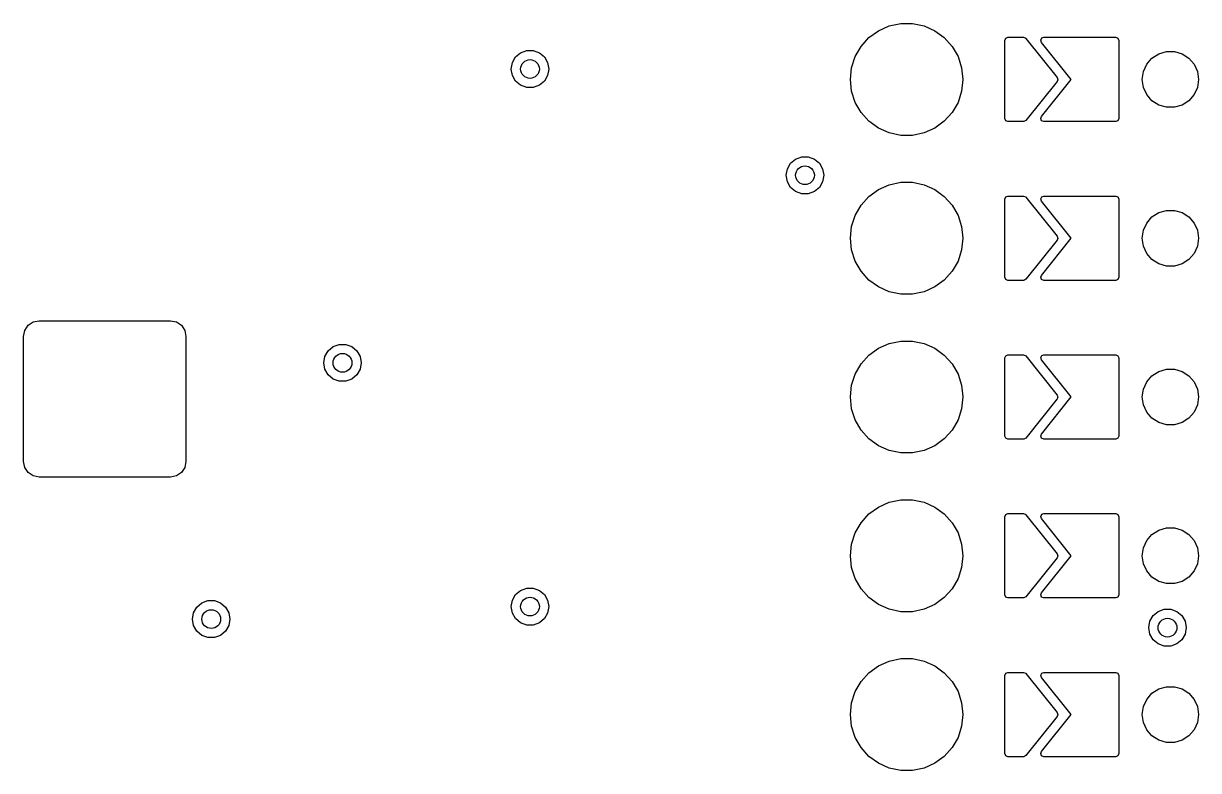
# Model space of a CAD drawing. Extents: x 2.57 to 8.57, y -5.78 to -1.88.
# Drawn here: x 7.119 to 7.859, y -3.251 to -2.781 of the extents above; entities that cross this region are included whole.
import ezdxf

# ---------------------------------------------------------------- set-up
doc = ezdxf.new("R2010")
doc.units = 0
doc.header["$MEASUREMENT"] = 0
doc.layers.add('BLACK', color=7, linetype='CONTINUOUS')

msp = doc.modelspace()

# ---------------------------------------------------------------- linework, layer by layer
at = {"layer": 'BLACK', "linetype": 'CONTINUOUS'}
for p, q in [((7.65787, -2.78557), (7.66464, -2.78256)), ((7.66464, -2.78256), (7.67189, -2.78101)), ((7.67189, -2.78101), (7.67929, -2.78101)), ((7.67929, -2.78101), (7.68654, -2.78256)), ((7.68654, -2.78256), (7.69331, -2.78557)), ((7.64692, -2.79543), (7.65188, -2.78992)), ((7.65188, -2.78992), (7.65787, -2.78557)), ((7.69331, -2.78557), (7.6993, -2.78992)), ((7.6993, -2.78992), (7.70426, -2.79543)), ((7.7374, -2.79165), (7.73798, -2.79026)), ((7.73798, -2.79026), (7.73937, -2.78968)), ((7.73937, -2.78968), (7.74921, -2.78968)), ((7.74921, -2.78968), (7.7506, -2.79026)), ((7.7506, -2.79026), (7.75075, -2.79042)), ((7.76005, -2.79143), (7.76078, -2.79011)), ((7.76078, -2.79011), (7.76201, -2.78968)), ((7.76201, -2.78968), (7.80728, -2.78968)), ((7.80728, -2.78968), (7.80868, -2.79026)), ((7.80868, -2.79026), (7.80925, -2.79165)), ((7.64322, -2.80184), (7.64692, -2.79543)), ((7.70426, -2.79543), (7.70796, -2.80184)), ((7.7374, -2.84086), (7.7374, -2.79165)), ((7.75075, -2.79042), (7.77043, -2.81502)), ((7.76047, -2.79288), (7.76005, -2.79143)), ((7.77917, -2.81625), (7.76047, -2.79288)), ((7.80925, -2.79165), (7.80925, -2.84086)), ((7.42725, -2.80564), (7.4293, -2.80209)), ((7.4293, -2.80209), (7.43244, -2.79946)), ((7.43244, -2.79946), (7.4363, -2.79805)), ((7.4363, -2.79805), (7.4404, -2.79805)), ((7.4404, -2.79805), (7.44425, -2.79946)), ((7.44425, -2.79946), (7.44739, -2.80209)), ((7.44739, -2.80209), (7.44945, -2.80564)), ((7.64093, -2.80889), (7.64322, -2.80184)), ((7.70796, -2.80184), (7.71025, -2.80889)), ((7.82683, -2.80668), (7.83013, -2.80286)), ((7.83013, -2.80286), (7.83437, -2.80014)), ((7.83437, -2.80014), (7.83921, -2.79872)), ((7.83921, -2.79872), (7.84425, -2.79872)), ((7.84425, -2.79872), (7.84909, -2.80014)), ((7.84909, -2.80014), (7.85333, -2.80286)), ((7.85333, -2.80286), (7.85664, -2.80668)), ((7.42654, -2.80968), (7.42725, -2.80564)), ((7.42725, -2.81372), (7.42654, -2.80968)), ((7.44945, -2.80564), (7.45016, -2.80968)), ((7.45016, -2.80968), (7.44945, -2.81372)), ((7.64016, -2.81625), (7.64093, -2.80889)), ((7.71025, -2.80889), (7.71102, -2.81625)), ((7.82402, -2.81625), (7.82473, -2.81126)), ((7.82473, -2.81126), (7.82683, -2.80668)), ((7.85664, -2.80668), (7.85873, -2.81126)), ((7.85873, -2.81126), (7.85945, -2.81625)), ((7.4293, -2.81728), (7.42725, -2.81372)), ((7.43244, -2.81991), (7.4293, -2.81728)), ((7.4363, -2.82132), (7.43244, -2.81991)), ((7.44425, -2.81991), (7.4404, -2.82132)), ((7.44739, -2.81728), (7.44425, -2.81991)), ((7.44945, -2.81372), (7.44739, -2.81728)), ((7.64093, -2.82362), (7.64016, -2.81625)), ((7.71102, -2.81625), (7.71025, -2.82362)), ((7.77043, -2.81748), (7.75075, -2.84209)), ((7.76047, -2.83963), (7.77917, -2.81625)), ((7.77043, -2.81502), (7.77085, -2.81647)), ((7.77085, -2.81647), (7.77043, -2.81748)), ((7.82473, -2.82125), (7.82402, -2.81625)), ((7.85945, -2.81625), (7.85873, -2.82125)), ((7.4404, -2.82132), (7.4363, -2.82132)), ((7.64322, -2.83067), (7.64093, -2.82362)), ((7.71025, -2.82362), (7.70796, -2.83067)), ((7.82683, -2.82583), (7.82473, -2.82125)), ((7.83013, -2.82964), (7.82683, -2.82583)), ((7.85664, -2.82583), (7.85333, -2.82964)), ((7.85873, -2.82125), (7.85664, -2.82583)), ((7.64692, -2.83708), (7.64322, -2.83067)), ((7.70796, -2.83067), (7.70426, -2.83708)), ((7.83437, -2.83237), (7.83013, -2.82964)), ((7.83921, -2.83379), (7.83437, -2.83237)), ((7.84425, -2.83379), (7.83921, -2.83379)), ((7.84909, -2.83237), (7.84425, -2.83379)), ((7.85333, -2.82964), (7.84909, -2.83237)), ((7.65188, -2.84259), (7.64692, -2.83708)), ((7.70426, -2.83708), (7.6993, -2.84259)), ((7.73798, -2.84225), (7.7374, -2.84086)), ((7.75075, -2.84209), (7.74943, -2.84282)), ((7.76004, -2.84086), (7.76047, -2.83963)), ((7.76062, -2.84225), (7.76004, -2.84086)), ((7.80925, -2.84086), (7.80868, -2.84225)), ((7.65787, -2.84694), (7.65188, -2.84259)), ((7.66464, -2.84995), (7.65787, -2.84694)), ((7.69331, -2.84694), (7.68654, -2.84995)), ((7.6993, -2.84259), (7.69331, -2.84694)), ((7.73937, -2.84283), (7.73798, -2.84225)), ((7.74921, -2.84283), (7.73937, -2.84283)), ((7.74943, -2.84282), (7.74921, -2.84283)), ((7.76201, -2.84283), (7.76062, -2.84225)), ((7.80728, -2.84283), (7.76201, -2.84283)), ((7.80868, -2.84225), (7.80728, -2.84283)), ((7.67189, -2.85149), (7.66464, -2.84995)), ((7.67929, -2.85149), (7.67189, -2.85149)), ((7.68654, -2.84995), (7.67929, -2.85149)), ((7.60048, -2.87257), (7.60253, -2.86902)), ((7.60253, -2.86902), (7.60567, -2.86638)), ((7.60567, -2.86638), (7.60952, -2.86498)), ((7.60952, -2.86498), (7.61363, -2.86498)), ((7.61363, -2.86498), (7.61748, -2.86638)), ((7.61748, -2.86638), (7.62062, -2.86902)), ((7.62062, -2.86902), (7.62267, -2.87257)), ((7.59976, -2.87661), (7.60048, -2.87257)), ((7.60048, -2.88065), (7.59976, -2.87661)), ((7.62267, -2.87257), (7.62339, -2.87661)), ((7.62339, -2.87661), (7.62267, -2.88065)), ((7.60253, -2.88421), (7.60048, -2.88065)), ((7.60567, -2.88684), (7.60253, -2.88421)), ((7.62062, -2.88421), (7.61748, -2.88684)), ((7.62267, -2.88065), (7.62062, -2.88421)), ((7.65188, -2.88992), (7.65787, -2.88557)), ((7.65787, -2.88557), (7.66464, -2.88256)), ((7.66464, -2.88256), (7.67189, -2.88101)), ((7.67189, -2.88101), (7.67929, -2.88101)), ((7.67929, -2.88101), (7.68654, -2.88256)), ((7.68654, -2.88256), (7.69331, -2.88557)), ((7.69331, -2.88557), (7.6993, -2.88992)), ((7.60952, -2.88825), (7.60567, -2.88684)), ((7.61363, -2.88825), (7.60952, -2.88825)), ((7.61748, -2.88684), (7.61363, -2.88825)), ((7.64692, -2.89543), (7.65188, -2.88992)), ((7.6993, -2.88992), (7.70426, -2.89543)), ((7.7374, -2.89165), (7.73798, -2.89026)), ((7.7374, -2.94086), (7.7374, -2.89165)), ((7.73798, -2.89026), (7.73937, -2.88968)), ((7.73937, -2.88968), (7.74921, -2.88968)), ((7.74921, -2.88968), (7.7506, -2.89026)), ((7.7506, -2.89026), (7.75075, -2.89042)), ((7.75075, -2.89042), (7.77043, -2.91502)), ((7.76005, -2.89143), (7.76078, -2.89011)), ((7.76047, -2.89288), (7.76005, -2.89143)), ((7.77917, -2.91625), (7.76047, -2.89288)), ((7.76078, -2.89011), (7.76201, -2.88968)), ((7.76201, -2.88968), (7.80728, -2.88968)), ((7.80728, -2.88968), (7.80868, -2.89026)), ((7.80868, -2.89026), (7.80925, -2.89165)), ((7.80925, -2.89165), (7.80925, -2.94086)), ((7.64322, -2.90184), (7.64692, -2.89543)), ((7.70426, -2.89543), (7.70796, -2.90184)), ((7.83013, -2.90286), (7.83437, -2.90014)), ((7.83437, -2.90014), (7.83921, -2.89872)), ((7.83921, -2.89872), (7.84425, -2.89872)), ((7.84425, -2.89872), (7.84909, -2.90014)), ((7.84909, -2.90014), (7.85333, -2.90286)), ((7.64093, -2.90889), (7.64322, -2.90184)), ((7.70796, -2.90184), (7.71025, -2.90889)), ((7.82473, -2.91126), (7.82683, -2.90668)), ((7.82683, -2.90668), (7.83013, -2.90286)), ((7.85333, -2.90286), (7.85664, -2.90668)), ((7.85664, -2.90668), (7.85873, -2.91126)), ((7.64016, -2.91625), (7.64093, -2.90889)), ((7.71025, -2.90889), (7.71102, -2.91625)), ((7.77043, -2.91502), (7.77085, -2.91647)), ((7.82402, -2.91625), (7.82473, -2.91126)), ((7.85873, -2.91126), (7.85945, -2.91625)), ((7.64093, -2.92362), (7.64016, -2.91625)), ((7.64322, -2.93067), (7.64093, -2.92362)), ((7.71025, -2.92362), (7.70796, -2.93067)), ((7.71102, -2.91625), (7.71025, -2.92362)), ((7.77043, -2.91748), (7.75075, -2.94209)), ((7.76047, -2.93963), (7.77917, -2.91625)), ((7.77085, -2.91647), (7.77043, -2.91748)), ((7.82473, -2.92125), (7.82402, -2.91625)), ((7.82683, -2.92583), (7.82473, -2.92125)), ((7.85873, -2.92125), (7.85664, -2.92583)), ((7.85945, -2.91625), (7.85873, -2.92125)), ((7.64692, -2.93708), (7.64322, -2.93067)), ((7.70796, -2.93067), (7.70426, -2.93708)), ((7.83013, -2.92964), (7.82683, -2.92583)), ((7.83437, -2.93237), (7.83013, -2.92964)), ((7.85333, -2.92964), (7.84909, -2.93237)), ((7.85664, -2.92583), (7.85333, -2.92964)), ((7.65188, -2.94259), (7.64692, -2.93708)), ((7.70426, -2.93708), (7.6993, -2.94259)), ((7.83921, -2.93379), (7.83437, -2.93237)), ((7.84425, -2.93379), (7.83921, -2.93379)), ((7.84909, -2.93237), (7.84425, -2.93379)), ((7.65787, -2.94694), (7.65188, -2.94259)), ((7.6993, -2.94259), (7.69331, -2.94694)), ((7.73798, -2.94225), (7.7374, -2.94086)), ((7.73937, -2.94283), (7.73798, -2.94225)), ((7.74921, -2.94283), (7.73937, -2.94283)), ((7.74943, -2.94282), (7.74921, -2.94283)), ((7.75075, -2.94209), (7.74943, -2.94282)), ((7.76004, -2.94086), (7.76047, -2.93963)), ((7.76062, -2.94225), (7.76004, -2.94086)), ((7.76201, -2.94283), (7.76062, -2.94225)), ((7.80728, -2.94283), (7.76201, -2.94283)), ((7.80868, -2.94225), (7.80728, -2.94283)), ((7.80925, -2.94086), (7.80868, -2.94225)), ((7.66464, -2.94995), (7.65787, -2.94694)), ((7.67189, -2.95149), (7.66464, -2.94995)), ((7.67929, -2.95149), (7.67189, -2.95149)), ((7.68654, -2.94995), (7.67929, -2.95149)), ((7.69331, -2.94694), (7.68654, -2.94995)), ((7.11929, -2.97806), (7.12004, -2.9743)), ((7.12004, -2.9743), (7.12217, -2.9711)), ((7.12217, -2.9711), (7.12537, -2.96897)), ((7.12537, -2.96897), (7.12913, -2.96822)), ((7.12913, -2.96822), (7.21181, -2.96822)), ((7.21181, -2.96822), (7.21558, -2.96897)), ((7.21558, -2.96897), (7.21877, -2.9711)), ((7.21877, -2.9711), (7.2209, -2.9743)), ((7.2209, -2.9743), (7.22165, -2.97806)), ((7.11929, -3.0568), (7.11929, -2.97806)), ((7.22165, -2.97806), (7.22165, -3.0568)), ((7.65787, -2.98557), (7.66464, -2.98256)), ((7.66464, -2.98256), (7.67189, -2.98101)), ((7.67189, -2.98101), (7.67929, -2.98101)), ((7.67929, -2.98101), (7.68654, -2.98256)), ((7.68654, -2.98256), (7.69331, -2.98557)), ((7.30914, -2.99068), (7.31119, -2.98713)), ((7.31119, -2.98713), (7.31433, -2.9845)), ((7.31433, -2.9845), (7.31819, -2.98309)), ((7.31819, -2.98309), (7.32229, -2.98309)), ((7.32229, -2.98309), (7.32614, -2.9845)), ((7.32614, -2.9845), (7.32928, -2.98713)), ((7.32928, -2.98713), (7.33134, -2.99068)), ((7.64692, -2.99543), (7.65188, -2.98992)), ((7.65188, -2.98992), (7.65787, -2.98557)), ((7.69331, -2.98557), (7.6993, -2.98992)), ((7.6993, -2.98992), (7.70426, -2.99543)), ((7.73798, -2.99026), (7.73937, -2.98968)), ((7.73937, -2.98968), (7.74921, -2.98968)), ((7.74921, -2.98968), (7.7506, -2.99026)), ((7.76005, -2.99143), (7.76078, -2.99011)), ((7.76078, -2.99011), (7.76201, -2.98968)), ((7.76201, -2.98968), (7.80728, -2.98968)), ((7.80728, -2.98968), (7.80868, -2.99026)), ((7.30843, -2.99472), (7.30914, -2.99068)), ((7.30914, -2.99876), (7.30843, -2.99472)), ((7.33134, -2.99068), (7.33205, -2.99472)), ((7.33205, -2.99472), (7.33134, -2.99876)), ((7.64322, -3.00184), (7.64692, -2.99543)), ((7.70426, -2.99543), (7.70796, -3.00184)), ((7.7374, -2.99165), (7.73798, -2.99026)), ((7.7374, -3.04086), (7.7374, -2.99165)), ((7.7506, -2.99026), (7.75075, -2.99042)), ((7.75075, -2.99042), (7.77043, -3.01502)), ((7.76047, -2.99288), (7.76005, -2.99143)), ((7.77917, -3.01625), (7.76047, -2.99288)), ((7.80868, -2.99026), (7.80925, -2.99165)), ((7.80925, -2.99165), (7.80925, -3.04086)), ((7.31119, -3.00232), (7.30914, -2.99876)), ((7.31433, -3.00495), (7.31119, -3.00232)), ((7.31819, -3.00636), (7.31433, -3.00495)), ((7.32614, -3.00495), (7.32229, -3.00636)), ((7.32928, -3.00232), (7.32614, -3.00495)), ((7.33134, -2.99876), (7.32928, -3.00232)), ((7.64093, -3.00889), (7.64322, -3.00184)), ((7.70796, -3.00184), (7.71025, -3.00889)), ((7.82683, -3.00668), (7.83013, -3.00286)), ((7.83013, -3.00286), (7.83437, -3.00014)), ((7.83437, -3.00014), (7.83921, -2.99872)), ((7.83921, -2.99872), (7.84425, -2.99872)), ((7.84425, -2.99872), (7.84909, -3.00014)), ((7.84909, -3.00014), (7.85333, -3.00286)), ((7.85333, -3.00286), (7.85664, -3.00668)), ((7.32229, -3.00636), (7.31819, -3.00636)), ((7.64016, -3.01625), (7.64093, -3.00889)), ((7.71025, -3.00889), (7.71102, -3.01625)), ((7.82402, -3.01625), (7.82473, -3.01126)), ((7.82473, -3.01126), (7.82683, -3.00668)), ((7.85664, -3.00668), (7.85873, -3.01126)), ((7.85873, -3.01126), (7.85945, -3.01625)), ((7.64093, -3.02362), (7.64016, -3.01625)), ((7.71102, -3.01625), (7.71025, -3.02362)), ((7.77043, -3.01748), (7.75075, -3.04209)), ((7.76047, -3.03963), (7.77917, -3.01625)), ((7.77043, -3.01502), (7.77085, -3.01647)), ((7.77085, -3.01647), (7.77043, -3.01748)), ((7.82473, -3.02125), (7.82402, -3.01625)), ((7.85945, -3.01625), (7.85873, -3.02125)), ((7.64322, -3.03067), (7.64093, -3.02362)), ((7.71025, -3.02362), (7.70796, -3.03067)), ((7.82683, -3.02583), (7.82473, -3.02125)), ((7.83013, -3.02964), (7.82683, -3.02583)), ((7.85664, -3.02583), (7.85333, -3.02964)), ((7.85873, -3.02125), (7.85664, -3.02583)), ((7.64692, -3.03708), (7.64322, -3.03067)), ((7.70796, -3.03067), (7.70426, -3.03708)), ((7.83437, -3.03237), (7.83013, -3.02964)), ((7.83921, -3.03379), (7.83437, -3.03237)), ((7.84425, -3.03379), (7.83921, -3.03379)), ((7.84909, -3.03237), (7.84425, -3.03379)), ((7.85333, -3.02964), (7.84909, -3.03237)), ((7.65188, -3.04259), (7.64692, -3.03708)), ((7.70426, -3.03708), (7.6993, -3.04259)), ((7.73798, -3.04225), (7.7374, -3.04086)), ((7.76004, -3.04086), (7.76047, -3.03963)), ((7.76062, -3.04225), (7.76004, -3.04086)), ((7.80925, -3.04086), (7.80868, -3.04225)), ((7.65787, -3.04694), (7.65188, -3.04259)), ((7.66464, -3.04995), (7.65787, -3.04694)), ((7.69331, -3.04694), (7.68654, -3.04995)), ((7.6993, -3.04259), (7.69331, -3.04694)), ((7.73937, -3.04283), (7.73798, -3.04225)), ((7.74921, -3.04283), (7.73937, -3.04283)), ((7.74943, -3.04282), (7.74921, -3.04283)), ((7.75075, -3.04209), (7.74943, -3.04282)), ((7.76201, -3.04283), (7.76062, -3.04225)), ((7.80728, -3.04283), (7.76201, -3.04283)), ((7.80868, -3.04225), (7.80728, -3.04283)), ((7.12004, -3.06057), (7.11929, -3.0568)), ((7.22165, -3.0568), (7.2209, -3.06057)), ((7.67189, -3.05149), (7.66464, -3.04995)), ((7.67929, -3.05149), (7.67189, -3.05149)), ((7.68654, -3.04995), (7.67929, -3.05149)), ((7.12217, -3.06376), (7.12004, -3.06057)), ((7.12537, -3.0659), (7.12217, -3.06376)), ((7.21877, -3.06376), (7.21558, -3.0659)), ((7.2209, -3.06057), (7.21877, -3.06376)), ((7.12913, -3.06665), (7.12537, -3.0659)), ((7.21181, -3.06665), (7.12913, -3.06665)), ((7.21558, -3.0659), (7.21181, -3.06665)), ((7.65188, -3.08992), (7.65787, -3.08557)), ((7.65787, -3.08557), (7.66464, -3.08256)), ((7.66464, -3.08256), (7.67189, -3.08101)), ((7.67189, -3.08101), (7.67929, -3.08101)), ((7.67929, -3.08101), (7.68654, -3.08256)), ((7.68654, -3.08256), (7.69331, -3.08557)), ((7.69331, -3.08557), (7.6993, -3.08992)), ((7.64692, -3.09543), (7.65188, -3.08992)), ((7.6993, -3.08992), (7.70426, -3.09543)), ((7.7374, -3.09165), (7.73798, -3.09026)), ((7.7374, -3.14086), (7.7374, -3.09165)), ((7.73798, -3.09026), (7.73937, -3.08968)), ((7.73937, -3.08968), (7.74921, -3.08968)), ((7.74921, -3.08968), (7.7506, -3.09026)), ((7.7506, -3.09026), (7.75075, -3.09042)), ((7.75075, -3.09042), (7.77043, -3.11502)), ((7.76005, -3.09143), (7.76078, -3.09011)), ((7.76047, -3.09288), (7.76005, -3.09143)), ((7.77917, -3.11625), (7.76047, -3.09288)), ((7.76078, -3.09011), (7.76201, -3.08968)), ((7.76201, -3.08968), (7.80728, -3.08968)), ((7.80728, -3.08968), (7.80868, -3.09026)), ((7.80868, -3.09026), (7.80925, -3.09165)), ((7.80925, -3.09165), (7.80925, -3.14086)), ((7.64322, -3.10184), (7.64692, -3.09543)), ((7.70426, -3.09543), (7.70796, -3.10184)), ((7.83013, -3.10286), (7.83437, -3.10014)), ((7.83437, -3.10014), (7.83921, -3.09872)), ((7.83921, -3.09872), (7.84425, -3.09872)), ((7.84425, -3.09872), (7.84909, -3.10014)), ((7.84909, -3.10014), (7.85333, -3.10286)), ((7.64093, -3.10889), (7.64322, -3.10184)), ((7.70796, -3.10184), (7.71025, -3.10889)), ((7.82473, -3.11126), (7.82683, -3.10668)), ((7.82683, -3.10668), (7.83013, -3.10286)), ((7.85333, -3.10286), (7.85664, -3.10668)), ((7.85664, -3.10668), (7.85873, -3.11126)), ((7.64016, -3.11625), (7.64093, -3.10889)), ((7.71025, -3.10889), (7.71102, -3.11625)), ((7.77043, -3.11502), (7.77085, -3.11647)), ((7.82402, -3.11625), (7.82473, -3.11126)), ((7.85873, -3.11126), (7.85945, -3.11625)), ((7.64093, -3.12362), (7.64016, -3.11625)), ((7.71102, -3.11625), (7.71025, -3.12362)), ((7.77043, -3.11748), (7.75075, -3.14209)), ((7.76047, -3.13963), (7.77917, -3.11625)), ((7.77085, -3.11647), (7.77043, -3.11748)), ((7.82473, -3.12125), (7.82402, -3.11625)), ((7.82683, -3.12583), (7.82473, -3.12125)), ((7.85873, -3.12125), (7.85664, -3.12583)), ((7.85945, -3.11625), (7.85873, -3.12125)), ((7.64322, -3.13067), (7.64093, -3.12362)), ((7.64692, -3.13708), (7.64322, -3.13067)), ((7.70796, -3.13067), (7.70426, -3.13708)), ((7.71025, -3.12362), (7.70796, -3.13067)), ((7.83013, -3.12964), (7.82683, -3.12583)), ((7.83437, -3.13237), (7.83013, -3.12964)), ((7.85333, -3.12964), (7.84909, -3.13237)), ((7.85664, -3.12583), (7.85333, -3.12964)), ((7.4293, -3.14068), (7.43244, -3.13804)), ((7.43244, -3.13804), (7.4363, -3.13664)), ((7.4363, -3.13664), (7.4404, -3.13664)), ((7.4404, -3.13664), (7.44425, -3.13804)), ((7.44425, -3.13804), (7.44739, -3.14068)), ((7.65188, -3.14259), (7.64692, -3.13708)), ((7.70426, -3.13708), (7.6993, -3.14259)), ((7.83921, -3.13379), (7.83437, -3.13237)), ((7.84425, -3.13379), (7.83921, -3.13379)), ((7.84909, -3.13237), (7.84425, -3.13379)), ((7.23165, -3.14591), (7.23551, -3.14451)), ((7.23551, -3.14451), (7.23961, -3.14451)), ((7.23961, -3.14451), (7.24347, -3.14591)), ((7.42654, -3.14827), (7.42725, -3.14423)), ((7.42725, -3.14423), (7.4293, -3.14068)), ((7.44739, -3.14068), (7.44945, -3.14423)), ((7.44945, -3.14423), (7.45016, -3.14827)), ((7.65787, -3.14694), (7.65188, -3.14259)), ((7.6993, -3.14259), (7.69331, -3.14694)), ((7.73798, -3.14225), (7.7374, -3.14086)), ((7.73937, -3.14283), (7.73798, -3.14225)), ((7.74921, -3.14283), (7.73937, -3.14283)), ((7.74943, -3.14282), (7.74921, -3.14283)), ((7.75075, -3.14209), (7.74943, -3.14282)), ((7.76004, -3.14086), (7.76047, -3.13963)), ((7.76062, -3.14225), (7.76004, -3.14086)), ((7.76201, -3.14283), (7.76062, -3.14225)), ((7.80728, -3.14283), (7.76201, -3.14283)), ((7.80868, -3.14225), (7.80728, -3.14283)), ((7.80925, -3.14086), (7.80868, -3.14225)), ((7.22575, -3.15614), (7.22646, -3.1521)), ((7.22646, -3.1521), (7.22851, -3.14855)), ((7.22851, -3.14855), (7.23165, -3.14591)), ((7.24347, -3.14591), (7.24661, -3.14855)), ((7.24661, -3.14855), (7.24866, -3.1521)), ((7.24866, -3.1521), (7.24937, -3.15614)), ((7.42725, -3.15231), (7.42654, -3.14827)), ((7.4293, -3.15586), (7.42725, -3.15231)), ((7.44945, -3.15231), (7.44739, -3.15586)), ((7.45016, -3.14827), (7.44945, -3.15231)), ((7.66464, -3.14995), (7.65787, -3.14694)), ((7.67189, -3.15149), (7.66464, -3.14995)), ((7.67929, -3.15149), (7.67189, -3.15149)), ((7.68654, -3.14995), (7.67929, -3.15149)), ((7.69331, -3.14694), (7.68654, -3.14995)), ((7.83087, -3.15394), (7.83402, -3.1513)), ((7.83402, -3.1513), (7.83787, -3.1499)), ((7.83787, -3.1499), (7.84197, -3.1499)), ((7.84197, -3.1499), (7.84583, -3.1513)), ((7.84583, -3.1513), (7.84897, -3.15394)), ((7.22646, -3.16018), (7.22575, -3.15614)), ((7.22851, -3.16373), (7.22646, -3.16018)), ((7.24866, -3.16018), (7.24661, -3.16373)), ((7.24937, -3.15614), (7.24866, -3.16018)), ((7.43244, -3.1585), (7.4293, -3.15586)), ((7.4363, -3.1599), (7.43244, -3.1585)), ((7.4404, -3.1599), (7.4363, -3.1599)), ((7.44425, -3.1585), (7.4404, -3.1599)), ((7.44739, -3.15586), (7.44425, -3.1585)), ((7.82811, -3.16153), (7.82882, -3.15749)), ((7.82882, -3.15749), (7.83087, -3.15394)), ((7.84897, -3.15394), (7.85102, -3.15749)), ((7.85102, -3.15749), (7.85173, -3.16153)), ((7.23165, -3.16637), (7.22851, -3.16373)), ((7.23551, -3.16777), (7.23165, -3.16637)), ((7.23961, -3.16777), (7.23551, -3.16777)), ((7.24347, -3.16637), (7.23961, -3.16777)), ((7.24661, -3.16373), (7.24347, -3.16637)), ((7.82882, -3.16557), (7.82811, -3.16153)), ((7.83087, -3.16912), (7.82882, -3.16557)), ((7.85102, -3.16557), (7.84897, -3.16912)), ((7.85173, -3.16153), (7.85102, -3.16557)), ((7.83402, -3.17176), (7.83087, -3.16912)), ((7.83787, -3.17316), (7.83402, -3.17176)), ((7.84197, -3.17316), (7.83787, -3.17316)), ((7.84583, -3.17176), (7.84197, -3.17316)), ((7.84897, -3.16912), (7.84583, -3.17176)), ((7.65787, -3.18557), (7.66464, -3.18256)), ((7.66464, -3.18256), (7.67189, -3.18101)), ((7.67189, -3.18101), (7.67929, -3.18101)), ((7.67929, -3.18101), (7.68654, -3.18256)), ((7.68654, -3.18256), (7.69331, -3.18557)), ((7.64692, -3.19543), (7.65188, -3.18992)), ((7.65188, -3.18992), (7.65787, -3.18557)), ((7.69331, -3.18557), (7.6993, -3.18992)), ((7.6993, -3.18992), (7.70426, -3.19543)), ((7.73798, -3.19026), (7.73937, -3.18968)), ((7.73937, -3.18968), (7.74921, -3.18968)), ((7.74921, -3.18968), (7.7506, -3.19026)), ((7.76078, -3.19011), (7.76201, -3.18968)), ((7.76201, -3.18968), (7.80728, -3.18968)), ((7.80728, -3.18968), (7.80868, -3.19026)), ((7.64322, -3.20184), (7.64692, -3.19543)), ((7.70426, -3.19543), (7.70796, -3.20184)), ((7.7374, -3.19165), (7.73798, -3.19026)), ((7.7374, -3.24086), (7.7374, -3.19165)), ((7.7506, -3.19026), (7.75075, -3.19042)), ((7.75075, -3.19042), (7.77043, -3.21502)), ((7.76005, -3.19143), (7.76078, -3.19011)), ((7.76047, -3.19288), (7.76005, -3.19143)), ((7.77917, -3.21625), (7.76047, -3.19288)), ((7.80868, -3.19026), (7.80925, -3.19165)), ((7.80925, -3.19165), (7.80925, -3.24086)), ((7.64093, -3.20889), (7.64322, -3.20184)), ((7.70796, -3.20184), (7.71025, -3.20889)), ((7.82683, -3.20668), (7.83013, -3.20286)), ((7.83013, -3.20286), (7.83437, -3.20014)), ((7.83437, -3.20014), (7.83921, -3.19872)), ((7.83921, -3.19872), (7.84425, -3.19872)), ((7.84425, -3.19872), (7.84909, -3.20014)), ((7.84909, -3.20014), (7.85333, -3.20286)), ((7.85333, -3.20286), (7.85664, -3.20668)), ((7.64016, -3.21625), (7.64093, -3.20889)), ((7.71025, -3.20889), (7.71102, -3.21625)), ((7.82402, -3.21625), (7.82473, -3.21126)), ((7.82473, -3.21126), (7.82683, -3.20668)), ((7.85664, -3.20668), (7.85873, -3.21126)), ((7.85873, -3.21126), (7.85945, -3.21625)), ((7.64093, -3.22362), (7.64016, -3.21625)), ((7.71102, -3.21625), (7.71025, -3.22362)), ((7.77043, -3.21748), (7.75075, -3.24209)), ((7.76047, -3.23963), (7.77917, -3.21625)), ((7.77043, -3.21502), (7.77085, -3.21647)), ((7.77085, -3.21647), (7.77043, -3.21748)), ((7.82473, -3.22125), (7.82402, -3.21625)), ((7.85945, -3.21625), (7.85873, -3.22125)), ((7.64322, -3.23067), (7.64093, -3.22362)), ((7.71025, -3.22362), (7.70796, -3.23067)), ((7.82683, -3.22583), (7.82473, -3.22125)), ((7.83013, -3.22964), (7.82683, -3.22583)), ((7.85664, -3.22583), (7.85333, -3.22964)), ((7.85873, -3.22125), (7.85664, -3.22583)), ((7.64692, -3.23708), (7.64322, -3.23067)), ((7.70796, -3.23067), (7.70426, -3.23708)), ((7.83437, -3.23237), (7.83013, -3.22964)), ((7.83921, -3.23379), (7.83437, -3.23237)), ((7.84425, -3.23379), (7.83921, -3.23379)), ((7.84909, -3.23237), (7.84425, -3.23379)), ((7.85333, -3.22964), (7.84909, -3.23237)), ((7.65188, -3.24259), (7.64692, -3.23708)), ((7.70426, -3.23708), (7.6993, -3.24259)), ((7.73798, -3.24225), (7.7374, -3.24086)), ((7.76004, -3.24086), (7.76047, -3.23963)), ((7.76062, -3.24225), (7.76004, -3.24086)), ((7.80925, -3.24086), (7.80868, -3.24225)), ((7.65787, -3.24694), (7.65188, -3.24259)), ((7.66464, -3.24995), (7.65787, -3.24694)), ((7.69331, -3.24694), (7.68654, -3.24995)), ((7.6993, -3.24259), (7.69331, -3.24694)), ((7.73937, -3.24283), (7.73798, -3.24225)), ((7.74921, -3.24283), (7.73937, -3.24283)), ((7.74943, -3.24282), (7.74921, -3.24283)), ((7.75075, -3.24209), (7.74943, -3.24282)), ((7.76201, -3.24283), (7.76062, -3.24225)), ((7.80728, -3.24283), (7.76201, -3.24283)), ((7.80868, -3.24225), (7.80728, -3.24283)), ((7.67189, -3.25149), (7.66464, -3.24995)), ((7.67929, -3.25149), (7.67189, -3.25149)), ((7.68654, -3.24995), (7.67929, -3.25149))]:
    msp.add_line(p, q, dxfattribs=at)
at = {"layer": 'BLACK'}
for centre in [(7.43835, -2.80968), (7.61158, -2.87661), (7.32024, -2.99472), (7.43835, -3.14827), (7.23756, -3.15614), (7.83992, -3.16153)]:
    msp.add_circle(centre, 0.00591, dxfattribs=at)

doc.saveas('drawing.dxf')
